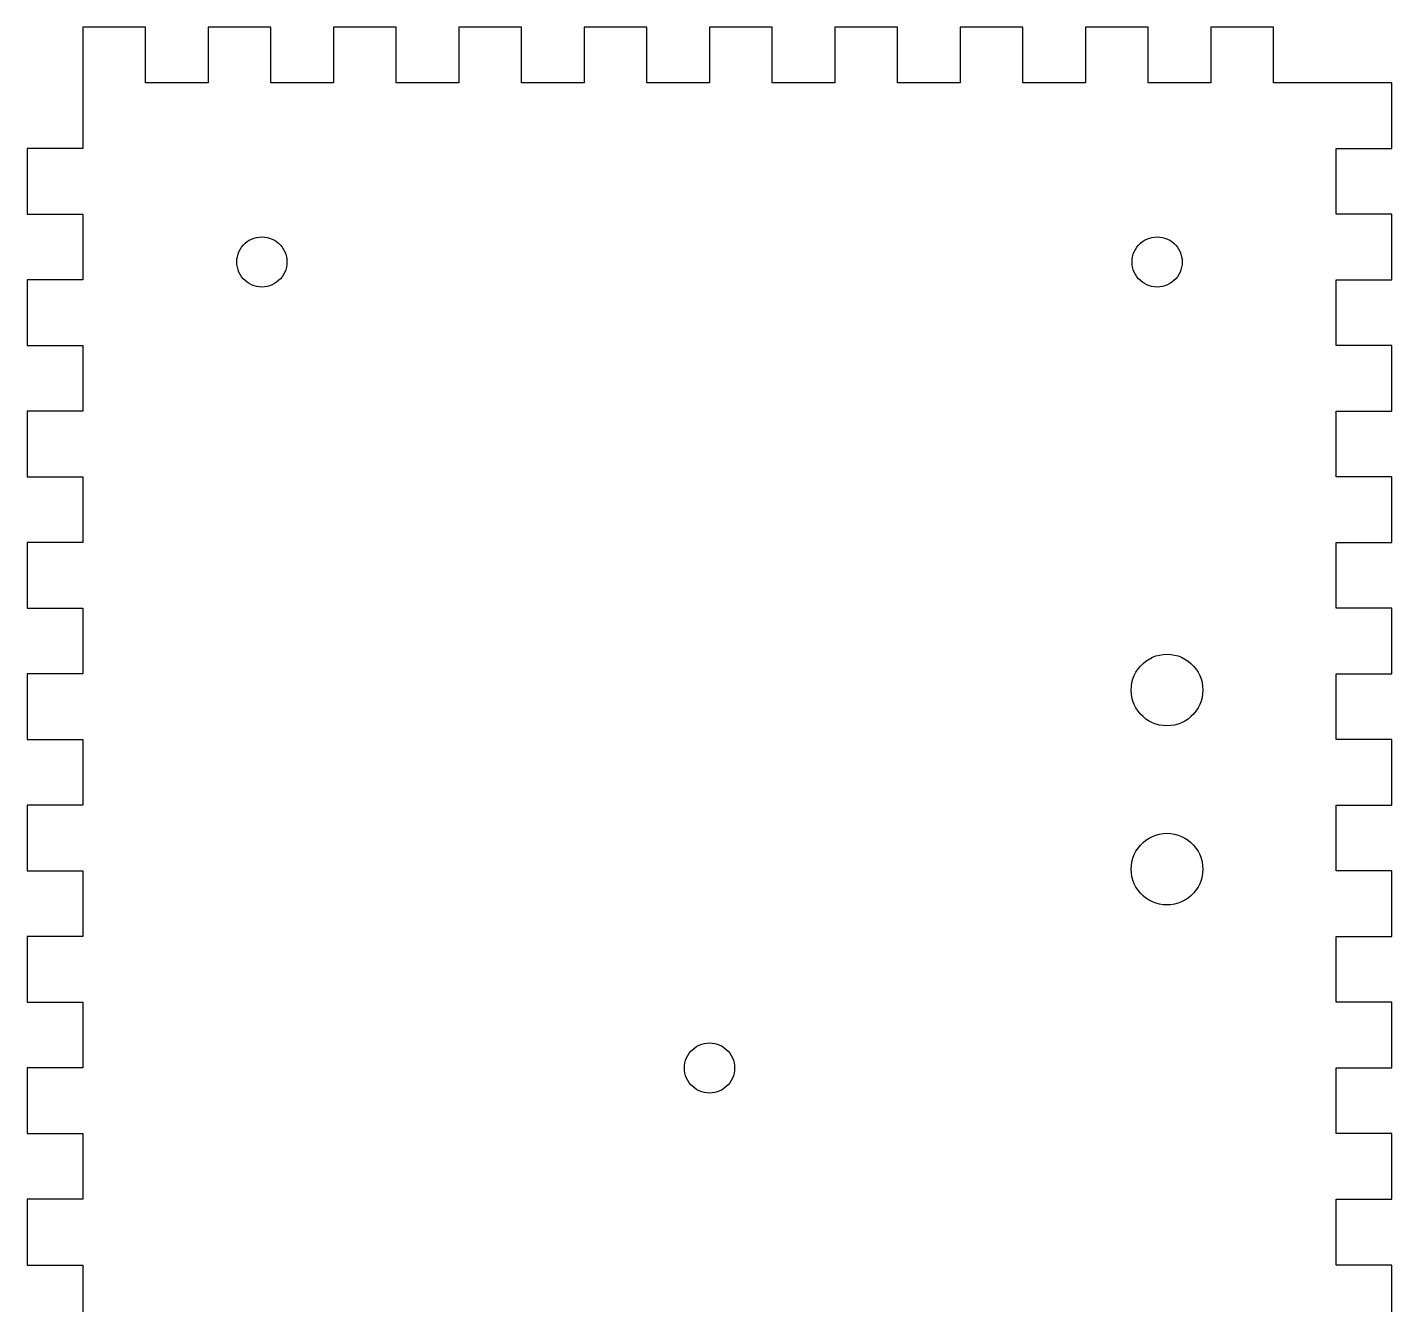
# Model space of a CAD drawing. Header units: metres. Extents: x -123 to 193, y -3 to 291.
# Drawn here: x -3.1 to 73.1, y 219.6 to 290.9 of the extents above; entities that cross this region are included whole.
import ezdxf

# ---------------------------------------------------------------- set-up
doc = ezdxf.new("R2010")
doc.units = ezdxf.units.M

msp = doc.modelspace()

# ---------------------------------------------------------------- linework, layer by layer
for p, q in [((3.5, 290.9), (0, 290.9)), ((0, 290.9), (0, 284.133)), ((3.5, 287.8), (3.5, 290.9)), ((10.5, 290.9), (7, 290.9)), ((7, 290.9), (7, 287.8)), ((10.5, 287.8), (10.5, 290.9)), ((17.5, 290.9), (14, 290.9)), ((14, 290.9), (14, 287.8)), ((17.5, 287.8), (17.5, 290.9)), ((24.5, 290.9), (21, 290.9)), ((21, 290.9), (21, 287.8)), ((24.5, 287.8), (24.5, 290.9)), ((31.5, 290.9), (28, 290.9)), ((28, 290.9), (28, 287.8)), ((31.5, 287.8), (31.5, 290.9)), ((38.5, 290.9), (35, 290.9)), ((35, 290.9), (35, 287.8)), ((38.5, 287.8), (38.5, 290.9)), ((45.5, 290.9), (42, 290.9)), ((42, 290.9), (42, 287.8)), ((45.5, 287.8), (45.5, 290.9)), ((52.5, 290.9), (49, 290.9)), ((49, 290.9), (49, 287.8)), ((52.5, 287.8), (52.5, 290.9)), ((59.5, 290.9), (56, 290.9)), ((56, 290.9), (56, 287.8)), ((59.5, 287.8), (59.5, 290.9)), ((66.5, 290.9), (63, 290.9)), ((63, 290.9), (63, 287.8)), ((66.5, 287.8), (66.5, 290.9)), ((7, 287.8), (3.5, 287.8)), ((14, 287.8), (10.5, 287.8)), ((21, 287.8), (17.5, 287.8)), ((28, 287.8), (24.5, 287.8)), ((35, 287.8), (31.5, 287.8)), ((42, 287.8), (38.5, 287.8)), ((49, 287.8), (45.5, 287.8)), ((56, 287.8), (52.5, 287.8)), ((63, 287.8), (59.5, 287.8)), ((73.1, 287.8), (66.5, 287.8)), ((73.1, 284.133), (73.1, 287.8)), ((0, 284.133), (-3.09999, 284.133)), ((-3.09999, 284.133), (-3.09999, 280.467)), ((70, 280.467), (70, 284.133)), ((70, 284.133), (73.1, 284.133)), ((-3.09999, 280.467), (0, 280.467)), ((0, 280.467), (0, 276.8)), ((73.1, 280.467), (70, 280.467)), ((73.1, 276.8), (73.1, 280.467)), ((9.0632, 278.84), (9.17709, 278.933)), ((9.17709, 278.933), (9.29999, 279.012)), ((9.29999, 279.012), (9.43056, 279.079)), ((9.43056, 279.079), (9.56737, 279.131)), ((9.56737, 279.131), (9.70892, 279.169)), ((9.70892, 279.169), (9.85365, 279.192)), ((9.85365, 279.192), (10, 279.2)), ((10, 279.2), (10.1463, 279.192)), ((10.1463, 279.192), (10.2911, 279.169)), ((10.2911, 279.169), (10.4326, 279.131)), ((10.4326, 279.131), (10.5694, 279.079)), ((10.5694, 279.079), (10.7, 279.012)), ((10.7, 279.012), (10.8229, 278.933)), ((10.8229, 278.933), (10.9368, 278.84)), ((59.0632, 278.84), (59.1771, 278.933)), ((59.1771, 278.933), (59.3, 279.012)), ((59.3, 279.012), (59.4306, 279.079)), ((59.4306, 279.079), (59.5674, 279.131)), ((59.5674, 279.131), (59.7089, 279.169)), ((59.7089, 279.169), (59.8537, 279.192)), ((59.8537, 279.192), (60, 279.2)), ((60, 279.2), (60.1463, 279.192)), ((60.1463, 279.192), (60.2911, 279.169)), ((60.2911, 279.169), (60.4326, 279.131)), ((60.4326, 279.131), (60.5694, 279.079)), ((60.5694, 279.079), (60.7, 279.012)), ((60.7, 279.012), (60.8229, 278.933)), ((60.8229, 278.933), (60.9368, 278.84)), ((8.63058, 278.091), (8.66852, 278.233)), ((8.66852, 278.233), (8.72102, 278.369)), ((8.72102, 278.369), (8.78755, 278.5)), ((8.78755, 278.5), (8.86737, 278.623)), ((8.86737, 278.623), (8.95959, 278.737)), ((8.95959, 278.737), (9.0632, 278.84)), ((10.9368, 278.84), (11.0404, 278.737)), ((11.0404, 278.737), (11.1326, 278.623)), ((11.1326, 278.623), (11.2124, 278.5)), ((11.2124, 278.5), (11.279, 278.369)), ((11.279, 278.369), (11.3315, 278.233)), ((11.3315, 278.233), (11.3694, 278.091)), ((58.6306, 278.091), (58.6685, 278.233)), ((58.6685, 278.233), (58.721, 278.369)), ((58.721, 278.369), (58.7876, 278.5)), ((58.7876, 278.5), (58.8674, 278.623)), ((58.8674, 278.623), (58.9596, 278.737)), ((58.9596, 278.737), (59.0632, 278.84)), ((60.9368, 278.84), (61.0404, 278.737)), ((61.0404, 278.737), (61.1326, 278.623)), ((61.1326, 278.623), (61.2124, 278.5)), ((61.2124, 278.5), (61.279, 278.369)), ((61.279, 278.369), (61.3315, 278.233)), ((61.3315, 278.233), (61.3694, 278.091)), ((8.59999, 277.8), (8.60767, 277.946)), ((8.60767, 277.654), (8.59999, 277.8)), ((8.60767, 277.946), (8.63058, 278.091)), ((8.63058, 277.509), (8.60767, 277.654)), ((8.66852, 277.367), (8.63058, 277.509)), ((11.3694, 277.509), (11.3315, 277.367)), ((11.3694, 278.091), (11.3923, 277.946)), ((11.3923, 277.654), (11.3694, 277.509)), ((11.3923, 277.946), (11.4, 277.8)), ((11.4, 277.8), (11.3923, 277.654)), ((58.6, 277.8), (58.6077, 277.946)), ((58.6077, 277.654), (58.6, 277.8)), ((58.6077, 277.946), (58.6306, 278.091)), ((58.6306, 277.509), (58.6077, 277.654)), ((58.6685, 277.367), (58.6306, 277.509)), ((61.3694, 277.509), (61.3315, 277.367)), ((61.3694, 278.091), (61.3923, 277.946)), ((61.3923, 277.654), (61.3694, 277.509)), ((61.3923, 277.946), (61.4, 277.8)), ((61.4, 277.8), (61.3923, 277.654)), ((0, 276.8), (-3.09999, 276.8)), ((-3.09999, 276.8), (-3.09999, 273.133)), ((8.72102, 277.231), (8.66852, 277.367)), ((8.78755, 277.1), (8.72102, 277.231)), ((8.86737, 276.977), (8.78755, 277.1)), ((8.95959, 276.863), (8.86737, 276.977)), ((9.0632, 276.76), (8.95959, 276.863)), ((9.17709, 276.667), (9.0632, 276.76)), ((9.29999, 276.588), (9.17709, 276.667)), ((10.8229, 276.667), (10.7, 276.588)), ((10.9368, 276.76), (10.8229, 276.667)), ((11.0404, 276.863), (10.9368, 276.76)), ((11.1326, 276.977), (11.0404, 276.863)), ((11.2124, 277.1), (11.1326, 276.977)), ((11.279, 277.231), (11.2124, 277.1)), ((11.3315, 277.367), (11.279, 277.231)), ((58.721, 277.231), (58.6685, 277.367)), ((58.7876, 277.1), (58.721, 277.231)), ((58.8674, 276.977), (58.7876, 277.1)), ((58.9596, 276.863), (58.8674, 276.977)), ((59.0632, 276.76), (58.9596, 276.863)), ((59.1771, 276.667), (59.0632, 276.76)), ((59.3, 276.588), (59.1771, 276.667)), ((60.8229, 276.667), (60.7, 276.588)), ((60.9368, 276.76), (60.8229, 276.667)), ((61.0404, 276.863), (60.9368, 276.76)), ((61.1326, 276.977), (61.0404, 276.863)), ((61.2124, 277.1), (61.1326, 276.977)), ((61.279, 277.231), (61.2124, 277.1)), ((61.3315, 277.367), (61.279, 277.231)), ((70, 273.133), (70, 276.8)), ((70, 276.8), (73.1, 276.8)), ((9.43056, 276.521), (9.29999, 276.588)), ((9.56737, 276.469), (9.43056, 276.521)), ((9.70892, 276.431), (9.56737, 276.469)), ((9.85365, 276.408), (9.70892, 276.431)), ((10, 276.4), (9.85365, 276.408)), ((10.1463, 276.408), (10, 276.4)), ((10.2911, 276.431), (10.1463, 276.408)), ((10.4326, 276.469), (10.2911, 276.431)), ((10.5694, 276.521), (10.4326, 276.469)), ((10.7, 276.588), (10.5694, 276.521)), ((59.4306, 276.521), (59.3, 276.588)), ((59.5674, 276.469), (59.4306, 276.521)), ((59.7089, 276.431), (59.5674, 276.469)), ((59.8537, 276.408), (59.7089, 276.431)), ((60, 276.4), (59.8537, 276.408)), ((60.1463, 276.408), (60, 276.4)), ((60.2911, 276.431), (60.1463, 276.408)), ((60.4326, 276.469), (60.2911, 276.431)), ((60.5694, 276.521), (60.4326, 276.469)), ((60.7, 276.588), (60.5694, 276.521)), ((-3.09999, 273.133), (0, 273.133)), ((0, 273.133), (0, 269.467)), ((73.1, 273.133), (70, 273.133)), ((73.1, 269.467), (73.1, 273.133)), ((0, 269.467), (-3.09999, 269.467)), ((-3.09999, 269.467), (-3.09999, 265.8)), ((70, 265.8), (70, 269.467)), ((70, 269.467), (73.1, 269.467)), ((-3.09999, 265.8), (0, 265.8)), ((0, 265.8), (0, 262.133)), ((73.1, 265.8), (70, 265.8)), ((73.1, 262.133), (73.1, 265.8)), ((0, 262.133), (-3.09999, 262.133)), ((-3.09999, 262.133), (-3.09999, 258.467)), ((70, 258.467), (70, 262.133)), ((70, 262.133), (73.1, 262.133)), ((-3.09999, 258.467), (0, 258.467)), ((0, 258.467), (0, 254.8)), ((73.1, 258.467), (70, 258.467)), ((73.1, 254.8), (73.1, 258.467)), ((59.0637, 255.238), (59.2117, 255.386)), ((59.2117, 255.386), (59.3744, 255.518)), ((59.3744, 255.518), (59.55, 255.632)), ((59.55, 255.632), (59.7365, 255.727)), ((59.7365, 255.727), (59.932, 255.802)), ((59.932, 255.802), (60.1342, 255.856)), ((60.1342, 255.856), (60.3409, 255.889)), ((60.3409, 255.889), (60.55, 255.9)), ((60.55, 255.9), (60.759, 255.889)), ((60.759, 255.889), (60.9658, 255.856)), ((60.9658, 255.856), (61.168, 255.802)), ((61.168, 255.802), (61.3635, 255.727)), ((61.3635, 255.727), (61.55, 255.632)), ((61.55, 255.632), (61.7256, 255.518)), ((61.7256, 255.518), (61.8883, 255.386)), ((61.8883, 255.386), (62.0363, 255.238)), ((0, 254.8), (-3.09999, 254.8)), ((-3.09999, 254.8), (-3.09999, 251.133)), ((58.5937, 254.316), (58.6479, 254.518)), ((58.6479, 254.518), (58.7229, 254.713)), ((58.7229, 254.713), (58.8179, 254.9)), ((58.8179, 254.9), (58.932, 255.076)), ((58.932, 255.076), (59.0637, 255.238)), ((62.0363, 255.238), (62.168, 255.076)), ((62.168, 255.076), (62.282, 254.9)), ((62.282, 254.9), (62.3771, 254.713)), ((62.3771, 254.713), (62.4521, 254.518)), ((62.4521, 254.518), (62.5063, 254.316)), ((70, 251.133), (70, 254.8)), ((70, 254.8), (73.1, 254.8)), ((58.55, 253.9), (58.5609, 254.109)), ((58.5609, 253.691), (58.55, 253.9)), ((58.5609, 254.109), (58.5937, 254.316)), ((62.5063, 254.316), (62.539, 254.109)), ((62.539, 254.109), (62.55, 253.9)), ((62.55, 253.9), (62.539, 253.691)), ((58.5937, 253.484), (58.5609, 253.691)), ((58.6479, 253.282), (58.5937, 253.484)), ((58.7229, 253.087), (58.6479, 253.282)), ((58.8179, 252.9), (58.7229, 253.087)), ((62.3771, 253.087), (62.282, 252.9)), ((62.4521, 253.282), (62.3771, 253.087)), ((62.5063, 253.484), (62.4521, 253.282)), ((62.539, 253.691), (62.5063, 253.484)), ((58.932, 252.724), (58.8179, 252.9)), ((59.0637, 252.562), (58.932, 252.724)), ((59.2117, 252.414), (59.0637, 252.562)), ((59.3744, 252.282), (59.2117, 252.414)), ((59.55, 252.168), (59.3744, 252.282)), ((61.7256, 252.282), (61.55, 252.168)), ((61.8883, 252.414), (61.7256, 252.282)), ((62.0363, 252.562), (61.8883, 252.414)), ((62.168, 252.724), (62.0363, 252.562)), ((62.282, 252.9), (62.168, 252.724)), ((59.7365, 252.073), (59.55, 252.168)), ((59.932, 251.998), (59.7365, 252.073)), ((60.1342, 251.944), (59.932, 251.998)), ((60.3409, 251.911), (60.1342, 251.944)), ((60.55, 251.9), (60.3409, 251.911)), ((60.759, 251.911), (60.55, 251.9)), ((60.9658, 251.944), (60.759, 251.911)), ((61.168, 251.998), (60.9658, 251.944)), ((61.3635, 252.073), (61.168, 251.998)), ((61.55, 252.168), (61.3635, 252.073)), ((-3.09999, 251.133), (0, 251.133)), ((0, 251.133), (0, 247.467)), ((73.1, 251.133), (70, 251.133)), ((73.1, 247.467), (73.1, 251.133)), ((0, 247.467), (-3.09999, 247.467)), ((-3.09999, 247.467), (-3.09999, 243.8)), ((70, 243.8), (70, 247.467)), ((70, 247.467), (73.1, 247.467)), ((59.0637, 245.238), (59.2117, 245.386)), ((59.2117, 245.386), (59.3744, 245.518)), ((59.3744, 245.518), (59.55, 245.632)), ((59.55, 245.632), (59.7365, 245.727)), ((59.7365, 245.727), (59.932, 245.802)), ((59.932, 245.802), (60.1342, 245.856)), ((60.1342, 245.856), (60.3409, 245.889)), ((60.3409, 245.889), (60.55, 245.9)), ((60.55, 245.9), (60.759, 245.889)), ((60.759, 245.889), (60.9658, 245.856)), ((60.9658, 245.856), (61.168, 245.802)), ((61.168, 245.802), (61.3635, 245.727)), ((61.3635, 245.727), (61.55, 245.632)), ((61.55, 245.632), (61.7256, 245.518)), ((61.7256, 245.518), (61.8883, 245.386)), ((61.8883, 245.386), (62.0363, 245.238)), ((58.6479, 244.518), (58.7229, 244.713)), ((58.7229, 244.713), (58.8179, 244.9)), ((58.8179, 244.9), (58.932, 245.076)), ((58.932, 245.076), (59.0637, 245.238)), ((62.0363, 245.238), (62.168, 245.076)), ((62.168, 245.076), (62.282, 244.9)), ((62.282, 244.9), (62.3771, 244.713)), ((62.3771, 244.713), (62.4521, 244.518)), ((58.55, 243.9), (58.5609, 244.109)), ((58.5609, 243.691), (58.55, 243.9)), ((58.5609, 244.109), (58.5937, 244.316)), ((58.5937, 244.316), (58.6479, 244.518)), ((62.4521, 244.518), (62.5063, 244.316)), ((62.5063, 244.316), (62.539, 244.109)), ((62.539, 244.109), (62.55, 243.9)), ((62.55, 243.9), (62.539, 243.691)), ((-3.09999, 243.8), (0, 243.8)), ((0, 243.8), (0, 240.133)), ((58.5937, 243.484), (58.5609, 243.691)), ((58.6479, 243.282), (58.5937, 243.484)), ((58.7229, 243.087), (58.6479, 243.282)), ((58.8179, 242.9), (58.7229, 243.087)), ((62.3771, 243.087), (62.282, 242.9)), ((62.4521, 243.282), (62.3771, 243.087)), ((62.5063, 243.484), (62.4521, 243.282)), ((62.539, 243.691), (62.5063, 243.484)), ((73.1, 243.8), (70, 243.8)), ((73.1, 240.133), (73.1, 243.8)), ((58.932, 242.724), (58.8179, 242.9)), ((59.0637, 242.562), (58.932, 242.724)), ((59.2117, 242.414), (59.0637, 242.562)), ((59.3744, 242.282), (59.2117, 242.414)), ((61.8883, 242.414), (61.7256, 242.282)), ((62.0363, 242.562), (61.8883, 242.414)), ((62.168, 242.724), (62.0363, 242.562)), ((62.282, 242.9), (62.168, 242.724)), ((59.55, 242.168), (59.3744, 242.282)), ((59.7365, 242.073), (59.55, 242.168)), ((59.932, 241.998), (59.7365, 242.073)), ((60.1342, 241.944), (59.932, 241.998)), ((60.3409, 241.911), (60.1342, 241.944)), ((60.55, 241.9), (60.3409, 241.911)), ((60.759, 241.911), (60.55, 241.9)), ((60.9658, 241.944), (60.759, 241.911)), ((61.168, 241.998), (60.9658, 241.944)), ((61.3635, 242.073), (61.168, 241.998)), ((61.55, 242.168), (61.3635, 242.073)), ((61.7256, 242.282), (61.55, 242.168)), ((0, 240.133), (-3.09999, 240.133)), ((-3.09999, 240.133), (-3.09999, 236.467)), ((70, 236.467), (70, 240.133)), ((70, 240.133), (73.1, 240.133)), ((-3.09999, 236.467), (0, 236.467)), ((0, 236.467), (0, 232.8)), ((73.1, 236.467), (70, 236.467)), ((73.1, 232.8), (73.1, 236.467)), ((34.1771, 233.933), (34.3, 234.012)), ((34.3, 234.012), (34.4306, 234.079)), ((34.4306, 234.079), (34.5674, 234.131)), ((34.5674, 234.131), (34.7089, 234.169)), ((34.7089, 234.169), (34.8537, 234.192)), ((34.8537, 234.192), (35, 234.2)), ((35, 234.2), (35.1463, 234.192)), ((35.1463, 234.192), (35.2911, 234.169)), ((35.2911, 234.169), (35.4326, 234.131)), ((35.4326, 234.131), (35.5694, 234.079)), ((35.5694, 234.079), (35.7, 234.012)), ((35.7, 234.012), (35.8229, 233.933)), ((33.6306, 233.091), (33.6685, 233.233)), ((33.6685, 233.233), (33.721, 233.369)), ((33.721, 233.369), (33.7876, 233.5)), ((33.7876, 233.5), (33.8674, 233.623)), ((33.8674, 233.623), (33.9596, 233.737)), ((33.9596, 233.737), (34.0632, 233.84)), ((34.0632, 233.84), (34.1771, 233.933)), ((35.8229, 233.933), (35.9368, 233.84)), ((35.9368, 233.84), (36.0404, 233.737)), ((36.0404, 233.737), (36.1326, 233.623)), ((36.1326, 233.623), (36.2124, 233.5)), ((36.2124, 233.5), (36.279, 233.369)), ((36.279, 233.369), (36.3315, 233.233)), ((36.3315, 233.233), (36.3694, 233.091)), ((0, 232.8), (-3.09999, 232.8)), ((-3.09999, 232.8), (-3.09999, 229.133)), ((33.6, 232.8), (33.6077, 232.946)), ((33.6077, 232.654), (33.6, 232.8)), ((33.6077, 232.946), (33.6306, 233.091)), ((33.6306, 232.509), (33.6077, 232.654)), ((33.6685, 232.367), (33.6306, 232.509)), ((36.3694, 232.509), (36.3315, 232.367)), ((36.3694, 233.091), (36.3923, 232.946)), ((36.3923, 232.654), (36.3694, 232.509)), ((36.3923, 232.946), (36.4, 232.8)), ((36.4, 232.8), (36.3923, 232.654)), ((70, 229.133), (70, 232.8)), ((70, 232.8), (73.1, 232.8)), ((33.721, 232.231), (33.6685, 232.367)), ((33.7876, 232.1), (33.721, 232.231)), ((33.8674, 231.977), (33.7876, 232.1)), ((33.9596, 231.863), (33.8674, 231.977)), ((34.0632, 231.76), (33.9596, 231.863)), ((34.1771, 231.667), (34.0632, 231.76)), ((34.3, 231.588), (34.1771, 231.667)), ((35.8229, 231.667), (35.7, 231.588)), ((35.9368, 231.76), (35.8229, 231.667)), ((36.0404, 231.863), (35.9368, 231.76)), ((36.1326, 231.977), (36.0404, 231.863)), ((36.2124, 232.1), (36.1326, 231.977)), ((36.279, 232.231), (36.2124, 232.1)), ((36.3315, 232.367), (36.279, 232.231)), ((34.4306, 231.521), (34.3, 231.588)), ((34.5674, 231.469), (34.4306, 231.521)), ((34.7089, 231.431), (34.5674, 231.469)), ((34.8537, 231.408), (34.7089, 231.431)), ((35, 231.4), (34.8537, 231.408)), ((35.1463, 231.408), (35, 231.4)), ((35.2911, 231.431), (35.1463, 231.408)), ((35.4326, 231.469), (35.2911, 231.431)), ((35.5694, 231.521), (35.4326, 231.469)), ((35.7, 231.588), (35.5694, 231.521)), ((-3.09999, 229.133), (0, 229.133)), ((0, 229.133), (0, 225.467)), ((73.1, 229.133), (70, 229.133)), ((73.1, 225.467), (73.1, 229.133)), ((0, 225.467), (-3.09999, 225.467)), ((-3.09999, 225.467), (-3.09999, 221.8)), ((70, 221.8), (70, 225.467)), ((70, 225.467), (73.1, 225.467)), ((-3.09999, 221.8), (0, 221.8)), ((0, 221.8), (0, 218.133)), ((73.1, 221.8), (70, 221.8)), ((73.1, 218.133), (73.1, 221.8))]:
    msp.add_line(p, q)

doc.saveas('drawing.dxf')
